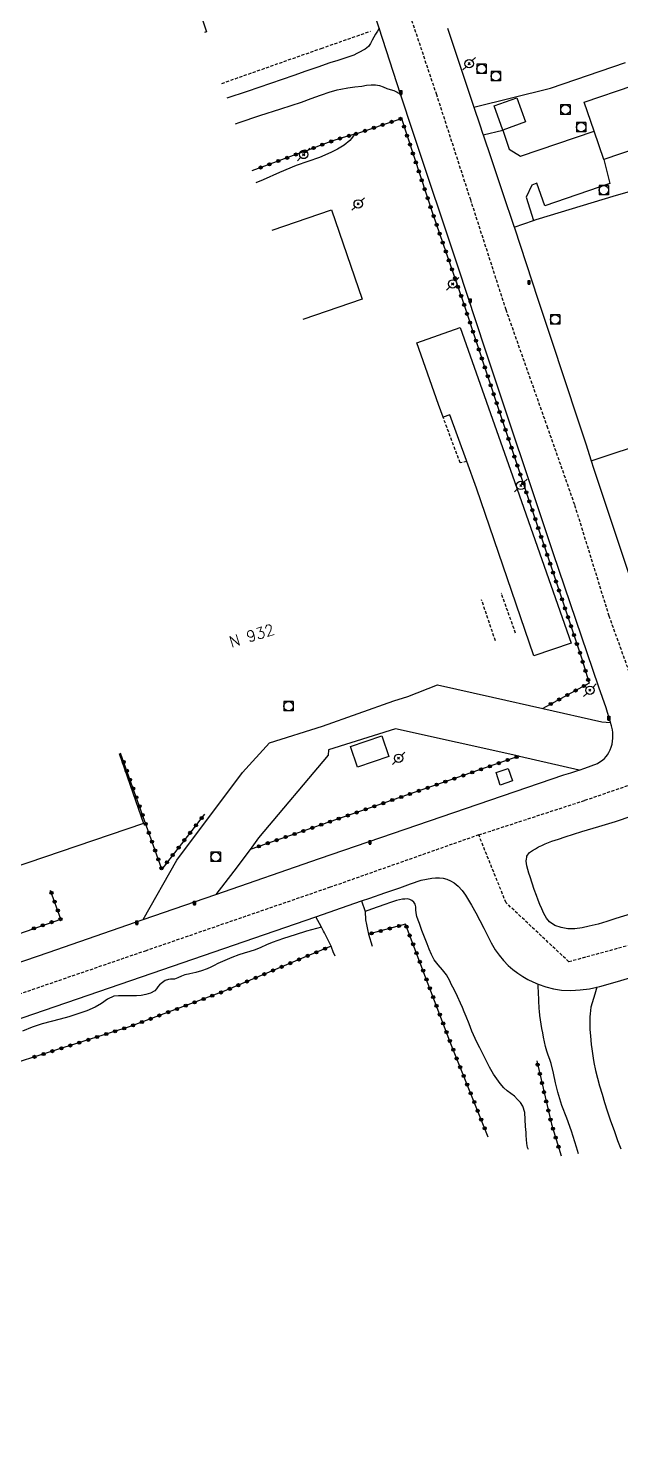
# Model space of a CAD drawing. Header units: millimetres. Extents: x 170000 to 171000, y 110000 to 111000.
# Drawn here: x 170208.5 to 170303, y 110192.4 to 110416.7 of the extents above; entities that cross this region are included whole.
import ezdxf
from ezdxf.enums import TextEntityAlignment as Align

# ---------------------------------------------------------------- set-up
doc = ezdxf.new("R2010")
doc.units = ezdxf.units.MM
doc.linetypes.add('DASHED', pattern=[0.75, 0.5, -0.25])
doc.layers.get('0').update_dxf_attribs({"linetype": 'CONTINUOUS'})
for name, color, linetype in [('W0001', 6, 'DASHED'), ('W0008', 7, 'CONTINUOUS'), ('W0015', 2, 'CONTINUOUS'), ('W0017', 7, 'CONTINUOUS'), ('W0101', 7, 'CONTINUOUS'), ('W0104', 1, 'CONTINUOUS'), ('W0112', 1, 'DASHED'), ('W0211', 2, 'CONTINUOUS'), ('W0214', 2, 'CONTINUOUS'), ('W0322', 7, 'CONTINUOUS'), ('W0323', 7, 'CONTINUOUS'), ('W0333', 7, 'CONTINUOUS'), ('W0401', 7, 'CONTINUOUS'), ('W0420', 7, 'CONTINUOUS'), ('W0439', 7, 'CONTINUOUS'), ('W0473', 7, 'CONTINUOUS'), ('W0990', 7, 'CONTINUOUS')]:
    doc.layers.add(name, color=color, linetype=linetype)
doc.styles.get("Standard").update_dxf_attribs({"font": 'romans.shx', "width": 0.85})

# ---------------------------------------------------------------- blocks, each defined once
blk = doc.blocks.new('T420')
for p, q in [((0.75, 0.75), (-0.75, 0.75)), ((-0.75, 0.75), (-0.75, -0.75)), ((0.75, 0.75), (0.75, -0.75)), ((0.75, -0.75), (-0.75, -0.75))]:
    blk.add_line(p, q)
blk.add_ellipse((0, 0), major_axis=(-0.53, 0.53), ratio=1, start_param=3.926991, end_param=10.210176)
blk = doc.blocks.new('T401')
for p, q in [((-0.3, 0.3), (0, 0.3)), ((-0.3, -0.25), (-0.3, 0.3)), ((-0.3, 0.15), (0, 0.15)), ((-0.3, 0), (0, 0)), ((0, 0.3), (0, -0.25)), ((-0.3, -0.15), (0, -0.15)), ((-0.3, -0.25), (-0.3, -0.3)), ((-0.3, -0.3), (0, -0.3)), ((0, -0.3), (0, -0.25))]:
    blk.add_line(p, q)
blk = doc.blocks.new('T473')
for p, q in [((-0.166667, 0.166667), (0.166667, -0.166667)), ((-0.166667, -0.166667), (0.166667, 0.166667)), ((0.500001, 0.500001), (1.000002, 1.000002)), ((-1.000002, -1.000002), (-0.500001, -0.500001))]:
    blk.add_line(p, q)
blk.add_ellipse((0, 0), major_axis=(0.471405, 0.471405), ratio=1, start_param=5.4977871438, end_param=11.780972451)
blk = doc.blocks.new('t323o')
at = {"color": 0, "linetype": 'Continuous'}
for radius in [0.25, 0.15]:
    blk.add_circle((0, 0), radius, dxfattribs=at)
blk = doc.blocks.new('t322o')
at = {"color": 0, "linetype": 'Continuous'}
for radius in [0.25, 0.15]:
    blk.add_circle((0, 0), radius, dxfattribs=at)

msp = doc.modelspace()

# ---------------------------------------------------------------- linework, layer by layer
at = {"layer": 'W0001'}
for points in [[(170309.34, 110297.71), (170306.42, 110308.38), (170301.17, 110322.94), (170295.67, 110340.72), (170291.38, 110352.95), (170284.72, 110371.81), (170279.08, 110389.32), (170273.66, 110406.08), (170268.82, 110420.54), (170260.6, 110443.52), (170252.31, 110465.67), (170244.18, 110485.57), (170234, 110508.4), (170225.33, 110525.38), (170223.55, 110526.45)], [(170280.36, 110288.05), (170297.31, 110293.57), (170309.34, 110297.71)], [(170368.58, 110291.08), (170344.19, 110282.6), (170317.63, 110274.05), (170294.74, 110267.81), (170284.71, 110277.23), (170280.36, 110288.05)], [(170280.36, 110288.05), (170256.67, 110279.7), (170227.27, 110269.58), (170201.84, 110260.85), (170178.45, 110252.73), (170143.24, 110240.66), (170107.24, 110228.29), (170073.19, 110216.54), (170045.21, 110207.06), (170014, 110196.25)]]:
    msp.add_lwpolyline(points, dxfattribs=at)
at = {"layer": 'W0008'}
for points in [[(170299.53, 110311.62), (170292.21, 110333.05), (170281.38, 110365.54), (170277.13, 110378.43), (170269.9, 110400.06), (170267.89, 110406.18), (170264.45, 110416.71), (170264.07, 110417.86), (170254.56, 110445.21), (170247.99, 110462.26), (170246.96, 110464.94), (170245.68, 110468.05), (170237.9, 110486.88), (170229.07, 110506.93), (170226.04, 110513.11)], [(170275.39, 110416.75), (170276.72, 110412.75), (170278.72, 110406.7), (170279.6, 110404.1), (170280.53, 110401.32), (170280.97, 110400), (170281.07, 110399.73), (170282.34, 110395.93), (170284.15, 110390.54), (170285.99, 110385), (170286.04, 110384.87), (170287.93, 110379.19), (170289.81, 110373.51), (170291.93, 110367.1), (170294.04, 110360.68), (170296.16, 110354.27), (170297.43, 110350.42), (170298.31, 110347.72), (170298.69, 110346.57), (170299.96, 110342.71), (170302.72, 110334.41), (170305.5, 110326.12)], [(170293.93, 110297.62), (170295.05, 110297.96), (170296.17, 110298.3), (170296.37, 110298.36), (170297.28, 110298.68), (170298.3, 110299.04), (170299.3, 110299.43), (170300.18, 110300.01), (170300.43, 110300.26), (170300.68, 110300.53), (170300.89, 110300.82), (170301.13, 110301.21), (170301.33, 110301.62), (170301.5, 110302.04), (170301.63, 110302.51), (170301.72, 110303), (170301.77, 110303.48), (170301.77, 110303.93), (170301.73, 110304.37), (170301.68, 110304.81), (170301.55, 110305.44), (170301.39, 110305.97), (170301.37, 110306.05), (170301.18, 110306.67), (170300.67, 110308.33), (170300.1, 110309.97), (170299.53, 110311.62)], [(170014, 110201.45), (170018.45, 110202.98), (170043.34, 110211.43), (170072.08, 110221.4), (170076.71, 110223), (170117.46, 110237.08), (170155.03, 110249.9), (170211.65, 110269.29), (170226.83, 110274.54), (170238.41, 110278.54), (170254.97, 110284.27), (170293.93, 110297.62)], [(170260.58, 110277.14), (170261.65, 110277.51), (170262.98, 110277.97), (170265.38, 110278.81), (170267.79, 110279.61), (170269.47, 110280.22), (170271.16, 110280.81), (170272.88, 110281.15), (170273.47, 110281.19), (170274.07, 110281.21), (170274.66, 110281.15), (170275.27, 110280.98), (170275.86, 110280.73), (170276.41, 110280.41), (170277.09, 110279.85), (170277.69, 110279.17), (170278.23, 110278.45), (170278.58, 110277.93), (170278.89, 110277.38), (170279.21, 110276.83), (170279.88, 110275.62), (170280.52, 110274.4), (170281.16, 110273.18), (170281.74, 110272.01), (170282.32, 110270.85), (170282.97, 110269.74), (170283.61, 110268.85), (170284.31, 110268), (170285.07, 110267.21), (170285.8, 110266.57), (170286.58, 110265.99), (170287.39, 110265.46), (170288.19, 110265.01), (170289.01, 110264.6), (170289.84, 110264.25), (170291.06, 110263.83), (170292.31, 110263.51), (170293.57, 110263.3), (170295.04, 110263.24), (170296.53, 110263.32), (170298.01, 110263.51), (170299.21, 110263.76), (170299.7, 110263.86), (170301.37, 110264.34), (170303.04, 110264.84), (170305, 110265.43)], [(170014, 110192.35), (170034.95, 110199.6), (170074.4, 110213.19), (170108.07, 110224.69), (170112.81, 110226.3), (170130.77, 110232.44), (170141.17, 110236.03), (170146.64, 110237.92), (170156.36, 110241.28), (170156.41, 110241.29), (170162.12, 110243.27), (170171.73, 110246.58), (170228.26, 110265.99), (170254.37, 110275), (170260.58, 110277.14)]]:
    msp.add_lwpolyline(points, dxfattribs=at)
at = {"layer": 'W0015'}
msp.add_lwpolyline([(170304.7, 110275.44), (170302.23, 110274.7), (170300.82, 110274.25), (170299.42, 110273.82), (170297.99, 110273.47), (170296.85, 110273.24), (170295.69, 110273.07), (170294.56, 110273.08), (170293.52, 110273.27), (170292.5, 110273.62), (170291.65, 110274.16), (170291.16, 110274.77), (170290.77, 110275.51), (170290.41, 110276.27), (170290.1, 110276.95), (170289.82, 110277.66), (170289.55, 110278.36), (170289.2, 110279.35), (170288.88, 110280.35), (170288.57, 110281.36), (170288.36, 110281.95), (170288.17, 110282.53), (170288.03, 110283.13), (170287.98, 110283.5), (170287.95, 110283.87), (170287.97, 110284.23), (170288.01, 110284.43), (170288.05, 110284.63), (170288.12, 110284.82), (170288.45, 110285.24), (170288.91, 110285.56), (170289.39, 110285.85), (170289.89, 110286.14), (170290.42, 110286.38), (170290.95, 110286.62), (170292.01, 110287.03), (170293.08, 110287.39), (170294.16, 110287.75), (170296.83, 110288.6), (170299.51, 110289.4), (170302.19, 110290.2), (170304.85, 110291.09)], dxfattribs=at)
at = {"layer": 'W0017'}
for points in [[(170264.45, 110416.71), (170264.18, 110416.24), (170263.91, 110415.77), (170263.64, 110415.3), (170263.37, 110414.79), (170263.1, 110414.27), (170262.76, 110413.82), (170262.5, 110413.6), (170262.21, 110413.4), (170261.92, 110413.21), (170261.43, 110412.93), (170260.92, 110412.68), (170260.4, 110412.44), (170259.16, 110411.97), (170257.87, 110411.59), (170256.59, 110411.2), (170254.67, 110410.53), (170252.75, 110409.85), (170250.83, 110409.17), (170247.11, 110407.89), (170243.39, 110406.64), (170240.17, 110405.55)], [(170241.57, 110401.48), (170242.11, 110401.68), (170245.44, 110402.78), (170248.77, 110403.84), (170252.1, 110404.94), (170253.6, 110405.5), (170255.11, 110406.06), (170256.63, 110406.56), (170257.21, 110406.72), (170257.79, 110406.87), (170258.37, 110407.01), (170259.47, 110407.21), (170260.58, 110407.36), (170261.69, 110407.49), (170262.43, 110407.61), (170263.17, 110407.71), (170263.9, 110407.71), (170264.5, 110407.57), (170265.1, 110407.35), (170265.69, 110407.12), (170266.25, 110406.95), (170266.8, 110406.77), (170267.33, 110406.54), (170267.52, 110406.43), (170267.71, 110406.3), (170267.89, 110406.18)], [(170281.07, 110399.73), (170284.18, 110400.48), (170285.21, 110397.43), (170287.04, 110396.33), (170298.78, 110400.3)], [(170300.33, 110395.76), (170301.29, 110391.96), (170290.93, 110388.41), (170289.62, 110391.99), (170288.82, 110391.66), (170287.92, 110389.78), (170289.08, 110386.05)], [(170285.99, 110385), (170289.08, 110386.05), (170289.51, 110386.2), (170302.35, 110390.11), (170310.25, 110392.32)], [(170298.31, 110347.72), (170308.08, 110350.95)], [(170226.83, 110274.54), (170232.19, 110284.03), (170242.67, 110297.98), (170246.99, 110302.72), (170255.41, 110305.39), (170266.79, 110309.44), (170269.04, 110310.12), (170273.77, 110311.99), (170282.57, 110310.02), (170290.56, 110308.21), (170300.01, 110306.08), (170301.39, 110305.97)], [(170296.37, 110298.36), (170286.86, 110300.58), (170286.76, 110300.6), (170267.08, 110304.96), (170256.38, 110301.63), (170256.34, 110300.76), (170245.23, 110287.56), (170243.87, 110285.74), (170241.3, 110282.29), (170238.41, 110278.54)], [(170261.65, 110277.51), (170262.23, 110275.81)], [(170255.28, 110273.33), (170254.37, 110275)], [(170262.23, 110275.81), (170262.25, 110275.38), (170262.27, 110274.95), (170262.31, 110274.52), (170262.44, 110273.75), (170262.61, 110272.98), (170262.79, 110272.21), (170263.35, 110270.28)], [(170257.45, 110268.68), (170257.15, 110269.41), (170256.85, 110270.14), (170256.79, 110270.28), (170256.53, 110270.85), (170256.27, 110271.38), (170255.99, 110271.89), (170255.72, 110272.41), (170255.57, 110272.71), (170255.43, 110273.02), (170255.28, 110273.33)], [(170296.29, 110237.17), (170295.96, 110238.22), (170295.15, 110240.77), (170294.4, 110242.84), (170293.63, 110244.9), (170292.96, 110247), (170292.61, 110248.52), (170292.3, 110250.05), (170291.92, 110251.56), (170291.7, 110252.23), (170291.45, 110252.9), (170291.23, 110253.57), (170291.03, 110254.3), (170290.85, 110255.03), (170290.69, 110255.77), (170290.56, 110256.47), (170290.45, 110257.18), (170290.34, 110257.88), (170290.22, 110258.55), (170290.11, 110259.23), (170290.03, 110259.91), (170290, 110260.35), (170289.98, 110260.79), (170289.96, 110261.22), (170289.94, 110261.66), (170289.92, 110262.1), (170289.89, 110262.54), (170289.88, 110263.11), (170289.86, 110263.68), (170289.84, 110264.25)], [(170299.21, 110263.76), (170299.1, 110263.38), (170299, 110263.01), (170298.89, 110262.64), (170298.67, 110261.95), (170298.45, 110261.26), (170298.27, 110260.55), (170298.19, 110260.04), (170298.14, 110259.53), (170298.11, 110259.01), (170298.08, 110258.01), (170298.11, 110257.01), (170298.17, 110256.01), (170298.23, 110255.32), (170298.31, 110254.63), (170298.39, 110253.94), (170298.49, 110253.2), (170298.59, 110252.46), (170298.72, 110251.72), (170298.98, 110250.49), (170299.3, 110249.26), (170299.64, 110248.05), (170300.03, 110246.71), (170300.43, 110245.37), (170300.86, 110244.03), (170301.39, 110242.46), (170301.95, 110240.89), (170302.52, 110239.32), (170303.02, 110237.95)]]:
    msp.add_lwpolyline(points, dxfattribs=at)
at = {"layer": 'W0101'}
for points in [[(170233.98, 110455.45), (170240.75, 110436.41), (170244.69, 110424.7), (170235.09, 110421.54), (170235.13, 110421.56), (170236.92, 110416.13), (170236.59, 110416.01)], [(170222.99, 110301.03), (170226.89, 110289.86), (170200.36, 110280.88), (170157.48, 110266.39)]]:
    msp.add_lwpolyline(points, dxfattribs=at)
at = {"layer": 'W0104'}
for points in [[(170300.33, 110395.76), (170298.78, 110400.3), (170297.2, 110404.95), (170305.01, 110407.6)], [(170308.16, 110398.42), (170300.33, 110395.76)], [(170247.39, 110384.5), (170256.85, 110387.75), (170261.74, 110373.51)], [(170261.74, 110373.51), (170252.28, 110370.26)]]:
    msp.add_lwpolyline(points, dxfattribs=at)
for points in [[(170277.37, 110368.99), (170285.72, 110345.31), (170295.13, 110318.64), (170289.17, 110316.6), (170280.01, 110343.35), (170278.46, 110347.62), (170278.41, 110347.76), (170275.76, 110355.06), (170274.67, 110354.67), (170273.95, 110356.72), (170270.48, 110366.55)], [(170259.88, 110302.16), (170264.88, 110303.87), (170266.01, 110300.58), (170261.01, 110298.86)], [(170285.05, 110298.65), (170285.74, 110296.67), (170283.8, 110296), (170283.12, 110297.98)]]:
    msp.add_lwpolyline(points, close=True, dxfattribs=at)
at = {"layer": 'W0112'}
for points in [[(170239.36, 110407.92), (170255.23, 110413.5), (170263.08, 110416.24)], [(170278.46, 110347.62), (170277.4, 110347.38), (170274.67, 110354.67)], [(170286.24, 110320.21), (170283.95, 110326.63)], [(170283.01, 110318.99), (170280.81, 110325.56)]]:
    msp.add_lwpolyline(points, dxfattribs=at)
at = {"layer": 'W0211'}
for points in [[(170288.28, 110237.85), (170288.12, 110238.21), (170288.01, 110238.82), (170287.97, 110239.46), (170287.94, 110240.09), (170287.9, 110240.58), (170287.86, 110241.07), (170287.82, 110241.55), (170287.77, 110242.67), (170287.69, 110243.79), (170287.38, 110244.79), (170287.01, 110245.35), (170286.54, 110245.87), (170286.05, 110246.35), (170285.5, 110246.82), (170284.92, 110247.25), (170284.37, 110247.72), (170283.78, 110248.4), (170283.24, 110249.14), (170282.73, 110249.9), (170282.08, 110251.02), (170281.5, 110252.18), (170280.92, 110253.34), (170280.54, 110254.07), (170280.16, 110254.8), (170279.79, 110255.55), (170279.28, 110256.72), (170278.81, 110257.91), (170278.34, 110259.1), (170278.05, 110259.81), (170277.75, 110260.52), (170277.45, 110261.23), (170276.97, 110262.25), (170276.48, 110263.26), (170275.97, 110264.26), (170275.73, 110264.76), (170275.49, 110265.25), (170275.23, 110265.73), (170274.6, 110266.55), (170273.89, 110267.31), (170273.27, 110268.13), (170272.83, 110268.95), (170272.47, 110269.82), (170272.12, 110270.68), (170271.7, 110271.75), (170271.29, 110272.82), (170270.91, 110273.9), (170270.71, 110274.46), (170270.5, 110275.03), (170270.35, 110275.61), (170270.33, 110276.09), (170270.34, 110276.58), (170270.23, 110277), (170270, 110277.32), (170269.68, 110277.59), (170269.34, 110277.77), (170268.98, 110277.83), (170268.59, 110277.82), (170268.21, 110277.78), (170267.24, 110277.6), (170266.29, 110277.28), (170265.35, 110276.95), (170264.3, 110276.59), (170263.27, 110276.2), (170262.23, 110275.81)], [(170255.28, 110273.33), (170254.48, 110273.11), (170253.69, 110272.89), (170252.89, 110272.67), (170251.04, 110272.12), (170249.2, 110271.54), (170247.39, 110270.88), (170246.48, 110270.49), (170245.58, 110270.09), (170244.67, 110269.72), (170243.82, 110269.45), (170242.95, 110269.2), (170242.09, 110268.92), (170240.96, 110268.5), (170239.84, 110268.03), (170238.74, 110267.53), (170238.16, 110267.24), (170237.59, 110266.94), (170237, 110266.66), (170236.12, 110266.34), (170235.21, 110266.09), (170234.28, 110265.88), (170234.02, 110265.83), (170233.74, 110265.79), (170233.48, 110265.74), (170232.91, 110265.51), (170232.36, 110265.23), (170231.79, 110265.04), (170231.47, 110265.02), (170231.15, 110265.04), (170230.84, 110265.01), (170230.33, 110264.81), (170229.87, 110264.48), (170229.44, 110264.11), (170229.17, 110263.81), (170228.93, 110263.48), (170228.66, 110263.19), (170228, 110262.82), (170227.25, 110262.58), (170226.48, 110262.43), (170225.77, 110262.37), (170225.06, 110262.38), (170224.35, 110262.38), (170223.6, 110262.39), (170222.85, 110262.39), (170222.12, 110262.3), (170221.1, 110261.85), (170220.14, 110261.17), (170219.16, 110260.55), (170217.8, 110259.97), (170216.39, 110259.49), (170214.96, 110259.05), (170213.55, 110258.66), (170212.12, 110258.31), (170210.7, 110257.92), (170209.12, 110257.36), (170207.55, 110256.74)]]:
    msp.add_lwpolyline(points, dxfattribs=at)
at = {"layer": 'W0214'}
msp.add_lwpolyline([(170260.59, 110399.82), (170260.33, 110399.48), (170260.06, 110399.14), (170259.78, 110398.82), (170258.86, 110398.06), (170257.82, 110397.44), (170256.75, 110396.87), (170254.95, 110396.09), (170253.08, 110395.45), (170251.22, 110394.8), (170248.59, 110393.68), (170245.97, 110392.51), (170244.81, 110392.04)], dxfattribs=at)
at = {"layer": 'W0322'}
msp.add_lwpolyline([(170260.59, 110399.82), (170259.43, 110399.48), (170258.26, 110399.13), (170257.1, 110398.76), (170255.74, 110398.28), (170254.38, 110397.76), (170253.03, 110397.24), (170250.75, 110396.41), (170248.47, 110395.57), (170246.19, 110394.74), (170244.14, 110393.99)], dxfattribs=at)
at = {"layer": 'W0323'}
for points in [[(170260.59, 110399.82), (170268.01, 110402.31), (170273.05, 110387.04), (170277.83, 110373.2), (170283.8, 110355.15), (170296.77, 110316.27), (170297.98, 110312.26), (170290.56, 110308.21)], [(170236.62, 110291.33), (170229.78, 110282.59), (170223.2, 110301.1)], [(170286.76, 110300.6), (170243.87, 110285.74)], [(170161.18, 110256.45), (170187.89, 110265.71), (170202.49, 110270.72), (170213.68, 110274.63), (170212.04, 110279.2)], [(170281.87, 110239.86), (170276.01, 110254.48), (170271.88, 110265.37), (170268.67, 110273.79), (170262.79, 110272.21)], [(170256.79, 110270.28), (170252.45, 110268.5), (170239.74, 110263.11), (170224.75, 110257.49), (170212.97, 110253.75), (170203.63, 110250.8), (170191.2, 110247.08), (170183.98, 110245.12), (170172.63, 110242.22), (170166.77, 110240.53), (170163.27, 110239.67)], [(170289.62, 110252.01), (170291.98, 110241.9), (170293.52, 110236.88)]]:
    msp.add_lwpolyline(points, dxfattribs=at)
at = {"layer": 'W0333'}
msp.add_lwpolyline([(170279.6, 110404.1), (170291.82, 110407.15), (170303.75, 110411.27)], dxfattribs=at)
at = {"layer": 'W0439'}
msp.add_lwpolyline([(170284.18, 110400.48), (170282.82, 110404.35), (170286.46, 110405.62), (170287.82, 110401.76)], close=True, dxfattribs=at)

# ---------------------------------------------------------------- block references
at = {"layer": 'W0322'}
for p, rotation in [((170254, 110397.61), 200.847424215055), ((170255.4, 110398.15), 200.9212465492317), ((170256.81, 110398.66), 199.5979646809711), ((170258.23, 110399.12), 197.5397751125244), ((170259.67, 110399.55), 196.4374153597294), ((170248.37, 110395.53), 199.9588902177467), ((170249.78, 110396.05), 200.0779235767873), ((170251.18, 110396.57), 200.2271915613829), ((170252.59, 110397.08), 200.2271915613829), ((170245.55, 110394.51), 200.1889704762377), ((170246.96, 110395.02), 199.9588902177467)]:
    msp.add_blockref('t322o', p, dxfattribs=dict(at, rotation=rotation))
at = {"layer": 'W0323'}
for p, rotation in [((170267.88, 110402.27), 18.56229829490866), ((170260.77, 110399.88), 18.56229829490866), ((170262.2, 110400.36), 18.56229829490866), ((170263.62, 110400.84), 18.56229829490866), ((170265.04, 110401.31), 18.56229829490866), ((170266.46, 110401.79), 18.56229829490866), ((170268.44, 110401.02), 288.2715850334423), ((170268.91, 110399.59), 288.2715850334423), ((170269.38, 110398.17), 288.2715850334423), ((170269.85, 110396.74), 288.2715850334423), ((170270.32, 110395.32), 288.2715850334423), ((170270.79, 110393.89), 288.2715850334423), ((170271.26, 110392.47), 288.2715850334423), ((170271.73, 110391.04), 288.2715850334423), ((170272.2, 110389.62), 288.2715850334423), ((170272.67, 110388.2), 288.2715850334423), ((170273.15, 110386.77), 289.0300700540565), ((170273.64, 110385.35), 289.0300700540565), ((170274.12, 110383.94), 289.0300700540565), ((170274.61, 110382.52), 289.0300700540565), ((170275.1, 110381.1), 289.0300700540565), ((170275.59, 110379.68), 289.0300700540565), ((170276.08, 110378.26), 289.0300700540565), ((170276.57, 110376.85), 289.0300700540565), ((170277.06, 110375.43), 289.0300700540565), ((170277.55, 110374.01), 289.0300700540565), ((170278.03, 110372.59), 288.2948569614269), ((170278.5, 110371.17), 288.2948569614269), ((170278.97, 110369.74), 288.2948569614269), ((170279.44, 110368.32), 288.2948569614269), ((170279.91, 110366.89), 288.2948569614269), ((170280.38, 110365.47), 288.2948569614269), ((170280.85, 110364.04), 288.2948569614269), ((170281.33, 110362.62), 288.2948569614269), ((170281.8, 110361.2), 288.2948569614269), ((170282.27, 110359.77), 288.2948569614269), ((170282.74, 110358.35), 288.2948569614269), ((170283.21, 110356.92), 288.2948569614269), ((170283.68, 110355.5), 288.2948569614269), ((170284.15, 110354.08), 288.4486530914506), ((170284.63, 110352.65), 288.4486530914506), ((170285.1, 110351.23), 288.4486530914506), ((170285.58, 110349.81), 288.4486530914506), ((170286.05, 110348.38), 288.4486530914506), ((170286.53, 110346.96), 288.4486530914506), ((170287, 110345.54), 288.4486530914506), ((170287.48, 110344.12), 288.4486530914506), ((170287.95, 110342.69), 288.4486530914506), ((170288.43, 110341.27), 288.4486530914506), ((170288.9, 110339.85), 288.4486530914506), ((170289.38, 110338.42), 288.4486530914506), ((170289.85, 110337), 288.4486530914506), ((170290.32, 110335.58), 288.4486530914506), ((170290.8, 110334.16), 288.4486530914506), ((170291.27, 110332.73), 288.4486530914506), ((170291.75, 110331.31), 288.4486530914506), ((170292.22, 110329.89), 288.4486530914506), ((170292.7, 110328.46), 288.4486530914506), ((170293.17, 110327.04), 288.4486530914506), ((170293.65, 110325.62), 288.4486530914506), ((170294.12, 110324.2), 288.4486530914506), ((170294.6, 110322.77), 288.4486530914506), ((170295.07, 110321.35), 288.4486530914506), ((170295.55, 110319.93), 288.4486530914506), ((170296.02, 110318.5), 288.4486530914506), ((170296.5, 110317.08), 288.4486530914506), ((170296.95, 110315.65), 286.8250651231661), ((170297.39, 110314.22), 286.8250651231661), ((170297.82, 110312.78), 286.8250651231661), ((170294.51, 110310.37), 208.5931512340846), ((170295.82, 110311.08), 208.5931512340846), ((170297.14, 110311.8), 208.5931512340846), ((170291.87, 110308.93), 208.5931512340846), ((170293.19, 110309.65), 208.5931512340846), ((170223.71, 110299.69), 109.5400197079268), ((170282.14, 110299), 199.1119345815362), ((170283.56, 110299.49), 199.1119345815362), ((170284.97, 110299.98), 199.1119345815362), ((170286.39, 110300.47), 199.1119345815362), ((170224.21, 110298.28), 109.5400197079268), ((170224.71, 110296.86), 109.5400197079268), ((170275.05, 110296.54), 199.1119345815362), ((170276.47, 110297.03), 199.1119345815362), ((170277.89, 110297.52), 199.1119345815362), ((170279.3, 110298.02), 199.1119345815362), ((170280.72, 110298.51), 199.1119345815362), ((170225.21, 110295.45), 109.5400197079268), ((170269.38, 110294.58), 199.1119345815362), ((170270.8, 110295.07), 199.1119345815362), ((170272.22, 110295.56), 199.1119345815362), ((170273.63, 110296.05), 199.1119345815362), ((170225.71, 110294.04), 109.5400197079268), ((170226.22, 110292.62), 109.5400197079268), ((170262.3, 110292.12), 199.1119345815362), ((170263.71, 110292.61), 199.1119345815362), ((170265.13, 110293.1), 199.1119345815362), ((170266.55, 110293.6), 199.1119345815362), ((170267.97, 110294.09), 199.1119345815362), ((170226.72, 110291.21), 109.5400197079268), ((170227.22, 110289.8), 109.5400197079268), ((170236.16, 110290.74), 231.9488921577313), ((170256.63, 110290.16), 199.1119345815362), ((170258.04, 110290.65), 199.1119345815362), ((170259.46, 110291.14), 199.1119345815362), ((170260.88, 110291.63), 199.1119345815362), ((170227.72, 110288.38), 109.5400197079268), ((170234.31, 110288.38), 231.9488921577313), ((170235.23, 110289.56), 231.9488921577313), ((170249.54, 110287.7), 199.1119345815362), ((170250.96, 110288.19), 199.1119345815362), ((170252.37, 110288.68), 199.1119345815362), ((170253.79, 110289.18), 199.1119345815362), ((170255.21, 110289.67), 199.1119345815362), ((170228.22, 110286.97), 109.5400197079268), ((170228.72, 110285.56), 109.5400197079268), ((170232.46, 110286.02), 231.9488921577313), ((170233.38, 110287.2), 231.9488921577313), ((170245.29, 110286.23), 199.1119345815362), ((170246.71, 110286.72), 199.1119345815362), ((170248.12, 110287.21), 199.1119345815362), ((170229.23, 110284.14), 109.5400197079268), ((170230.61, 110283.66), 231.9488921577313), ((170231.53, 110284.84), 231.9488921577313), ((170229.73, 110282.73), 109.5400197079268), ((170212.18, 110278.81), 109.8095446350459), ((170212.68, 110277.4), 109.8095446350459), ((170212.21, 110274.12), 19.26220648274434), ((170213.19, 110275.99), 109.8095446350459), ((170213.62, 110274.61), 19.26220648274434), ((170209.37, 110273.13), 19.26220648274434), ((170210.79, 110273.62), 19.26220648274434), ((170263.27, 110272.34), 195.0677892642501), ((170264.72, 110272.73), 195.0677892642501), ((170266.17, 110273.12), 195.0677892642501), ((170267.62, 110273.51), 195.0677892642501), ((170268.82, 110273.41), 110.882752948033), ((170269.35, 110272), 110.882752948033), ((170255.84, 110269.89), 202.1935607396601), ((170269.89, 110270.6), 110.882752948033), ((170250.29, 110267.59), 202.9881376414446), ((170251.67, 110268.18), 202.9881376414446), ((170253.06, 110268.75), 202.1935607396601), ((170254.45, 110269.32), 202.1935607396601), ((170270.42, 110269.2), 110.882752948033), ((170270.96, 110267.8), 110.882752948033), ((170244.77, 110265.25), 202.9881376414446), ((170246.15, 110265.83), 202.9881376414446), ((170247.53, 110266.42), 202.9881376414446), ((170248.91, 110267), 202.9881376414446), ((170271.49, 110266.4), 110.882752948033), ((170272.02, 110265), 110.749424647559), ((170239.24, 110262.92), 200.5409701382061), ((170240.63, 110263.49), 202.9881376414446), ((170242.01, 110264.07), 202.9881376414446), ((170243.39, 110264.66), 202.9881376414446), ((170272.56, 110263.59), 110.749424647559), ((170233.62, 110260.82), 200.5409701382061), ((170235.02, 110261.35), 200.5409701382061), ((170236.43, 110261.87), 200.5409701382061), ((170237.83, 110262.4), 200.5409701382061), ((170273.09, 110262.19), 110.749424647559), ((170273.62, 110260.79), 110.749424647559), ((170228, 110258.71), 200.5409701382061), ((170229.4, 110259.24), 200.5409701382061), ((170230.81, 110259.77), 200.5409701382061), ((170232.21, 110260.29), 200.5409701382061), ((170274.15, 110259.39), 110.749424647559), ((170220.91, 110256.28), 197.6300427746943), ((170222.34, 110256.73), 197.6300427746943), ((170223.77, 110257.18), 197.6300427746943), ((170225.19, 110257.66), 200.5409701382061), ((170226.6, 110258.19), 200.5409701382061), ((170274.68, 110257.98), 110.749424647559), ((170275.21, 110256.58), 110.749424647559), ((170213.76, 110254), 197.6300427746943), ((170215.19, 110254.46), 197.6300427746943), ((170216.62, 110254.91), 197.6300427746943), ((170218.05, 110255.37), 197.6300427746943), ((170219.48, 110255.82), 197.6300427746943), ((170275.74, 110255.18), 110.749424647559), ((170276.29, 110253.78), 111.8389633340379), ((170209.47, 110252.65), 197.5358444847784), ((170210.9, 110253.1), 197.5358444847784), ((170212.33, 110253.55), 197.5358444847784), ((170276.85, 110252.39), 111.8389633340379), ((170277.4, 110251), 111.8389633340379), ((170277.96, 110249.6), 111.8389633340379), ((170289.76, 110251.4), 283.137245123522), ((170290.1, 110249.93), 283.137245123522), ((170278.52, 110248.21), 111.8389633340379), ((170290.44, 110248.47), 283.137245123522), ((170279.08, 110246.82), 111.8389633340379), ((170279.64, 110245.43), 111.8389633340379), ((170290.78, 110247.01), 283.137245123522), ((170291.12, 110245.55), 283.137245123522), ((170280.19, 110244.03), 111.8389633340379), ((170280.75, 110242.64), 111.8389633340379), ((170291.47, 110244.09), 283.137245123522), ((170291.81, 110242.63), 283.137245123522), ((170281.31, 110241.25), 111.8389633340379), ((170292.2, 110241.18), 287.1027289688887), ((170292.64, 110239.75), 287.1027289688887), ((170293.08, 110238.32), 287.1027289688887)]:
    msp.add_blockref('t323o', p, dxfattribs=dict(at, rotation=rotation))
at = {"layer": 'W0401'}
for p in [(170268.09, 110406.47), (170288.53, 110376.17), (170279.14, 110373.27), (170301.26, 110306.67), (170263.16, 110286.85), (170235.14, 110277.19), (170225.96, 110274.04)]:
    msp.add_blockref('T401', p, dxfattribs=at)
at = {"layer": 'W0420'}
for p in [(170280.8, 110410.22), (170283.1, 110409.06), (170294.18, 110403.73), (170296.69, 110400.92), (170300.31, 110390.89), (170292.55, 110370.27), (170250.01, 110308.58), (170238.38, 110284.53)]:
    msp.add_blockref('T420', p, dxfattribs=at)
at = {"layer": 'W0473'}
for p in [(170278.83, 110411.06), (170252.42, 110396.58), (170261.12, 110388.69), (170276.19, 110375.94), (170287.07, 110343.79), (170298.1, 110311.12), (170267.57, 110300.27)]:
    msp.add_blockref('T473', p, dxfattribs=at)

# ---------------------------------------------------------------- texts
at = {"layer": 'W0990'}
msp.add_text('N 932', height=1.75, rotation=16.9911, dxfattribs=at).set_placement((170244.14, 110319.83), align=Align.MIDDLE_CENTER)

doc.saveas('drawing.dxf')
